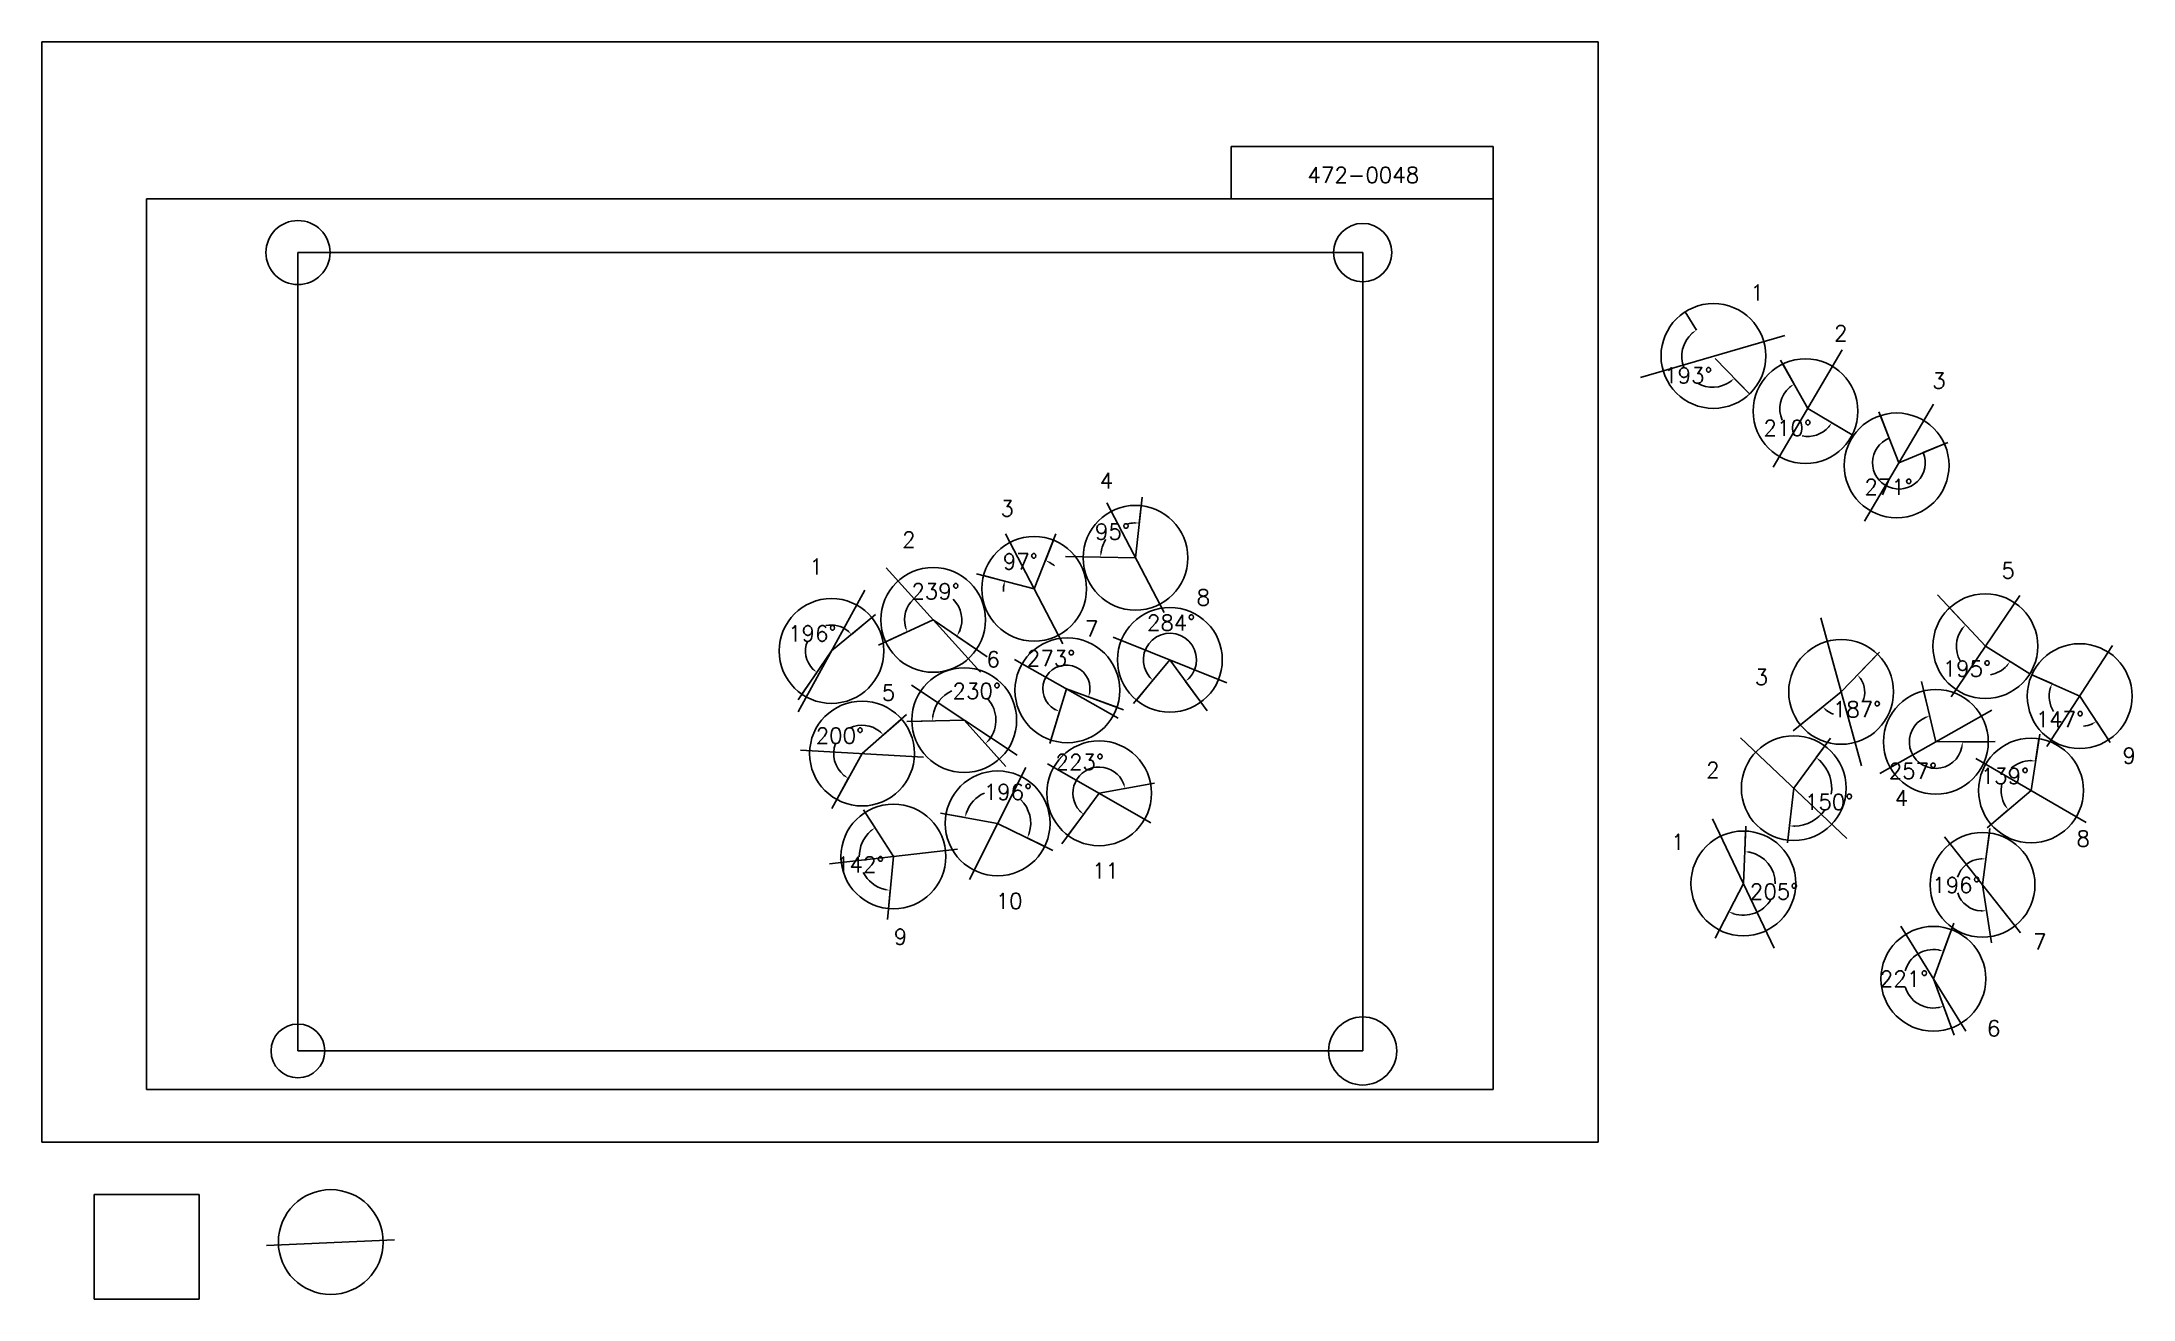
# Model space of a CAD drawing. Extents: x 0 to 1995680, y -150000 to 1050000.
import ezdxf

# ---------------------------------------------------------------- set-up
doc = ezdxf.new("R2010")
doc.units = 0
doc.header["$MEASUREMENT"] = 0
doc.layers.get('0').update_dxf_attribs({"linetype": 'CONTINUOUS'})
doc.layers.get('Defpoints').update_dxf_attribs({"linetype": 'CONTINUOUS'})
for name, color, linetype in [('_0-0_', 7, 'CONTINUOUS'), ('_0-1_V-nasSTD', 7, 'CONTINUOUS'), ('_0-2_番号', 7, 'CONTINUOUS'), ('ADD_LINE', 7, 'CONTINUOUS'), ('文字', 7, 'CONTINUOUS')]:
    doc.layers.add(name, color=color, linetype=linetype)
doc.layers.add('位置合わせ用', color=7, linetype='CONTINUOUS', plot=False)
doc.styles.get("Standard").update_dxf_attribs({"font": 'txt', "height": 15000, "bigfont": 'bigfont.shx'})
doc.dimstyles.get("Standard").update_dxf_attribs({"dimtxt": 0.18, "dimasz": 0.18, "dimexe": 0.18, "dimexo": 0.0625, "dimgap": 0.09, "dimtad": 0, "dimtih": 1, "dimtoh": 1, "dimdec": 4, "dimzin": 0, "dimdsep": 46, "dimtxsty": 'Standard', "dimcen": 0.09, "dimadec": 0, "dimazin": 0, "dimtfac": 1, "dimtdec": 4, "dimtofl": 0, "dimtmove": 0, "dimatfit": 3, "dimfxl": 1, "dimtolj": 1, "dimtzin": 0, "dimarcsym": 0})
picture_1 = doc.add_image_def('image1.jpg', size_in_pixel=(800, 600))

# ---------------------------------------------------------------- blocks, each defined once
blk = doc.blocks.new('-000-CCURVE_ORG002')
at = {"layer": '_0-0_', "color": 5, "linetype": 'Continuous'}
for p, q in [((30, -10), (10, -10)), ((10, -10), (10, -30)), ((30, -30), (30, -10)), ((10, -30), (30, -30))]:
    blk.add_line(p, q, dxfattribs=at)
blk = doc.blocks.new('-008-$$ATRU$$11$$背景色$$色$$0_0_0')
at = {"layer": '_0-2_番号'}
blk.add_blockref('-000-CCURVE_ORG002', (0, 0), dxfattribs=at)
blk = doc.blocks.new('*D27')
at = {"color": 0, "linetype": 'Continuous', "lineweight": -2}
for p, q in [((1568104, 792245), (1578880, 774840)), ((1629640, 714000), (1615070, 728792))]:
    blk.add_line(p, q, dxfattribs=at)
for start, end in [(131.496881, 201.309321), (240.743794, 304.832348)]:
    blk.add_arc((1594392, 749786), 29468, start, end, dxfattribs=at)
at = {"color": 0}
for points in [[(1575365, 771189), (1574370, 772526), (1578880, 774841)], [(1611756, 724957), (1610691, 726240), (1615070, 728792)]]:
    blk.add_solid(points, dxfattribs=at)
at = {"layer": 'Defpoints', "color": 0}
for p in [(1568104, 792245), (1565088, 746690), (1594392, 749786), (1629640, 714000)]:
    blk.add_point(p, dxfattribs=at)
at = {"color": 0, "linetype": 'Continuous', "insert": (1571223, 731578), "char_height": 15000, "attachment_point": 5}
blk.add_mtext('\\A1;193%%d', dxfattribs=at)
blk = doc.blocks.new('*D28')
at = {"color": 0, "linetype": 'Continuous', "lineweight": -2}
for p, q in [((1661270, 742552), (1672046, 723311)), ((1727583, 674939), (1708054, 686470))]:
    blk.add_line(p, q, dxfattribs=at)
for start, end in [(130.005432, 204.698825), (258.553097, 318.68482)]:
    blk.add_arc((1685082, 700035), 26678, start, end, dxfattribs=at)
at = {"color": 0}
for points in [[(1668405, 719784), (1667458, 721156), (1672046, 723311)], [(1705795, 681933), (1704445, 682911), (1708054, 686470)]]:
    blk.add_solid(points, dxfattribs=at)
at = {"layer": 'Defpoints', "color": 0}
for p in [(1661270, 742552), (1685082, 700035), (1658755, 695717), (1727583, 674939)]:
    blk.add_point(p, dxfattribs=at)
at = {"color": 0, "linetype": 'Continuous', "insert": (1666003, 681387), "char_height": 15000, "attachment_point": 5}
blk.add_mtext('\\A1;210%%d', dxfattribs=at)
blk = doc.blocks.new('*D31')
at = {"layer": 'ADD_LINE', "color": 0, "linetype": 'Continuous', "lineweight": -2}
for p, q in [((1754468, 693292), (1762933, 671691)), ((1815520, 666412), (1795295, 657972))]:
    blk.add_line(p, q, dxfattribs=at)
blk.add_arc((1772102, 648293), 25131, 111.399612, 22.651687, dxfattribs=at)
at = {"layer": 'ADD_LINE', "color": 0}
for points in [[(1762933, 671691), (1762933, 671692), (1762933, 671692)], [(1795295, 657972), (1795295, 657972), (1795295, 657972)]]:
    blk.add_solid(points, dxfattribs=at)
at = {"layer": 'Defpoints', "color": 0}
for p in [(1754468, 693293), (1815520, 666412), (1772102, 648293), (1781612, 625030)]:
    blk.add_point(p, dxfattribs=at)
at = {"layer": 'ADD_LINE', "color": 0, "linetype": 'Continuous', "insert": (1762293, 625154), "char_height": 15000, "attachment_point": 5}
blk.add_mtext('\\A1;271%%d', dxfattribs=at)
blk = doc.blocks.new('*D491')
at = {"color": 0, "linetype": 'Continuous', "lineweight": -2}
for p, q in [((1751739, 465489), (1732627, 445749)), ((1678130, 398067), (1699469, 415377))]:
    blk.add_line(p, q, dxfattribs=at)
for start, end in [(336.144896, 33.182037), (231.794704, 251.124092)]:
    blk.add_arc((1716960, 429566), 22524, start, end, dxfattribs=at)
at = {"color": 0}
for points in [[(1736454, 442424), (1735169, 441363), (1732627, 445749)], [(1703615, 412461), (1702445, 411274), (1699469, 415377)]]:
    blk.add_solid(points, dxfattribs=at)
at = {"layer": 'Defpoints', "color": 0}
for p in [(1751739, 465489), (1716960, 429566), (1721390, 407483), (1678130, 398067)]:
    blk.add_point(p, dxfattribs=at)
at = {"color": 0, "linetype": 'Continuous', "insert": (1732174, 412957), "char_height": 15000, "attachment_point": 5}
blk.add_mtext('\\A1;187%%d', dxfattribs=at)
blk = doc.blocks.new('*D492')
at = {"color": 0, "linetype": 'Continuous', "lineweight": -2}
for p, q in [((1795756, 430536), (1801502, 406567)), ((1857413, 381914), (1832765, 381914))]:
    blk.add_line(p, q, dxfattribs=at)
blk.add_arc((1807413, 381914), 25352, 114.799968, 348.681771, dxfattribs=at)
at = {"color": 0}
for points in [[(1797052, 404141), (1796506, 405715), (1801502, 406567)], [(1833102, 376856), (1831443, 377020), (1832765, 381914)]]:
    blk.add_solid(points, dxfattribs=at)
at = {"layer": 'Defpoints', "color": 0}
for p in [(1795756, 430536), (1807413, 381914), (1857413, 381914), (1782372, 377953)]:
    blk.add_point(p, dxfattribs=at)
at = {"color": 0, "linetype": 'Continuous', "insert": (1785522, 354154), "char_height": 15000, "attachment_point": 5}
blk.add_mtext('\\A1;257%%d', dxfattribs=at)
blk = doc.blocks.new('*D493')
at = {"color": 0, "linetype": 'Continuous', "lineweight": -2}
for p, q in [((1820530, 509821), (1835711, 493537)), ((1897056, 446799), (1878163, 458576))]:
    blk.add_line(p, q, dxfattribs=at)
for start, end in [(143.334675, 210.101384), (280.106779, 317.720454)]:
    blk.add_arc((1854625, 473248), 27737, start, end, dxfattribs=at)
at = {"color": 0}
for points in [[(1832997, 489256), (1831755, 490367), (1835711, 493537)], [(1875811, 454086), (1874482, 455091), (1878164, 458576)]]:
    blk.add_solid(points, dxfattribs=at)
at = {"layer": 'Defpoints', "color": 0}
for p in [(1820530, 509821), (1828248, 464670), (1854625, 473248), (1897056, 446799)]:
    blk.add_point(p, dxfattribs=at)
at = {"color": 0, "linetype": 'Continuous', "insert": (1836992, 451837), "char_height": 15000, "attachment_point": 5}
blk.add_mtext('\\A1;195%%d', dxfattribs=at)
blk = doc.blocks.new('*D494')
at = {"color": 0, "linetype": 'Continuous', "lineweight": -2}
for p, q in [((1898983, 445985), (1918111, 437442)), ((1972040, 383774), (1960558, 401296))]:
    blk.add_line(p, q, dxfattribs=at)
for start, end in [(165.807401, 210.211074), (277.248647, 293.36074)]:
    blk.add_arc((1944636, 425596), 29051, start, end, dxfattribs=at)
at = {"color": 0}
for points in [[(1917260, 432445), (1915685, 432991), (1918111, 437442)], [(1956551, 398192), (1955761, 399660), (1960558, 401296)]]:
    blk.add_solid(points, dxfattribs=at)
at = {"layer": 'Defpoints', "color": 0}
for p in [(1898983, 445985), (1944636, 425596), (1918315, 413302), (1972040, 383774)]:
    blk.add_point(p, dxfattribs=at)
at = {"color": 0, "linetype": 'Continuous', "insert": (1925802, 403477), "char_height": 15000, "attachment_point": 5}
blk.add_mtext('\\A1;147%%d', dxfattribs=at)
blk = doc.blocks.new('*D495')
at = {"color": 0, "linetype": 'Continuous', "lineweight": -2}
for p, q in [((1905768, 384875), (1902513, 363628)), ((1860169, 302989), (1876517, 316945))]:
    blk.add_line(p, q, dxfattribs=at)
for start, end in [(91.353178, 131.441588), (167.09141, 210.423453)]:
    blk.add_arc((1898196, 335452), 28505, start, end, dxfattribs=at)
at = {"color": 0}
for points in [[(1897470, 363117), (1897577, 364780), (1902513, 363628)], [(1872938, 320534), (1874295, 321501), (1876517, 316945)]]:
    blk.add_solid(points, dxfattribs=at)
at = {"layer": 'Defpoints', "color": 0}
for p in [(1905768, 384875), (1869843, 338388), (1898196, 335452), (1860169, 302988)]:
    blk.add_point(p, dxfattribs=at)
at = {"color": 0, "linetype": 'Continuous', "insert": (1873293, 349320), "char_height": 15000, "attachment_point": 5}
blk.add_mtext('\\A1;139%%d', dxfattribs=at)
blk = doc.blocks.new('*D496')
at = {"color": 0, "linetype": 'Continuous', "lineweight": -2}
for p, q in [((1858455, 295016), (1855197, 270165)), ((1859503, 196014), (1855720, 220790))]:
    blk.add_line(p, q, dxfattribs=at)
for start, end in [(94.038985, 163.131251), (198.141012, 267.174359)]:
    blk.add_arc((1851956, 245440), 24936, start, end, dxfattribs=at)
at = {"color": 0}
for points in [[(1850174, 269482), (1850224, 271148), (1855197, 270165)], [(1850769, 219702), (1850684, 221367), (1855720, 220790)]]:
    blk.add_solid(points, dxfattribs=at)
at = {"layer": 'Defpoints', "color": 0}
for p in [(1858455, 295016), (1830828, 258686), (1851956, 245440), (1859503, 196013)]:
    blk.add_point(p, dxfattribs=at)
at = {"color": 0, "linetype": 'Continuous', "insert": (1827020, 245176), "char_height": 15000, "attachment_point": 5}
blk.add_mtext('\\A1;196%%d', dxfattribs=at)
blk = doc.blocks.new('*D497')
at = {"color": 0, "linetype": 'Continuous', "lineweight": -2}
for p, q in [((1822212, 202729), (1814625, 182023)), ((1822429, 108915), (1814746, 129585))]:
    blk.add_line(p, q, dxfattribs=at)
for start, end in [(80.138657, 164.570745), (195.704123, 280.126128)]:
    blk.add_arc((1805008, 155782), 27948, start, end, dxfattribs=at)
at = {"color": 0}
for points in [[(1809579, 182512), (1810011, 184122), (1814625, 182024)], [(1810141, 127465), (1809703, 129073), (1814746, 129585)]]:
    blk.add_solid(points, dxfattribs=at)
at = {"layer": 'Defpoints', "color": 0}
for p in [(1822212, 202729), (1782577, 172453), (1805008, 155782), (1822429, 108915)]:
    blk.add_point(p, dxfattribs=at)
at = {"color": 0, "linetype": 'Continuous', "insert": (1777061, 155717), "char_height": 15000, "attachment_point": 5}
blk.add_mtext('\\A1;221%%d', dxfattribs=at)
blk = doc.blocks.new('*D498')
at = {"color": 0, "linetype": 'Continuous', "lineweight": -2}
for p, q in [((1625770, 296770), (1624955, 277149)), ((1600772, 202378), (1609775, 219831))]:
    blk.add_line(p, q, dxfattribs=at)
for start, end in [(359.485, 78.175433), (252.157684, 329.799221)]:
    blk.add_arc((1623695, 246814), 30362, start, end, dxfattribs=at)
at = {"color": 0}
for points in [[(1630020, 277358), (1629814, 275704), (1624955, 277149)], [(1614712, 218681), (1614072, 217142), (1609775, 219830)]]:
    blk.add_solid(points, dxfattribs=at)
at = {"layer": 'Defpoints', "color": 0}
for p in [(1625770, 296770), (1623695, 246814), (1643620, 223904), (1600771, 202378)]:
    blk.add_point(p, dxfattribs=at)
at = {"color": 0, "linetype": 'Continuous', "insert": (1653045, 239041), "char_height": 15000, "attachment_point": 5}
blk.add_mtext('\\A1;205%%d', dxfattribs=at)
blk = doc.blocks.new('*D499')
at = {"color": 0, "linetype": 'Continuous', "lineweight": -2}
for p, q in [((1701383, 378009), (1693229, 366905)), ((1666138, 288028), (1667695, 301715))]:
    blk.add_line(p, q, dxfattribs=at)
for start, end in [(350.928401, 45.795102), (271.425062, 325.127142)]:
    blk.add_arc((1671789, 337708), 36225, start, end, dxfattribs=at)
at = {"color": 0}
for points in [[(1697584, 364311), (1696507, 363039), (1693229, 366906)], [(1672727, 302327), (1672653, 300662), (1667695, 301715)]]:
    blk.add_solid(points, dxfattribs=at)
at = {"layer": 'Defpoints', "color": 0}
for p in [(1701383, 378009), (1671789, 337708), (1696760, 311465), (1666138, 288028)]:
    blk.add_point(p, dxfattribs=at)
at = {"color": 0, "linetype": 'Continuous', "insert": (1705518, 324496), "char_height": 15000, "attachment_point": 5}
blk.add_mtext('\\A1;150%%d', dxfattribs=at)
blk = doc.blocks.new('*D543')
at = {"color": 0, "linetype": 'Continuous', "lineweight": -2}
for p, q in [((792007, 500541), (772585, 484437)), ((725277, 427365), (739526, 448185))]:
    blk.add_line(p, q, dxfattribs=at)
for start, end in [(51.248675, 102.423263), (158.220573, 224.027753)]:
    blk.add_arc((753516, 468626), 24771, start, end, dxfattribs=at)
at = {"color": 0}
for points in [[(768437, 487351), (769606, 488539), (772585, 484438)], [(735168, 450774), (736244, 452047), (739526, 448184)]]:
    blk.add_solid(points, dxfattribs=at)
at = {"layer": 'Defpoints', "color": 0}
for p in [(792007, 500541), (747114, 492556), (753516, 468626), (725277, 427365)]:
    blk.add_point(p, dxfattribs=at)
at = {"color": 0, "linetype": 'Continuous', "insert": (735213, 485318), "char_height": 15000, "attachment_point": 5}
blk.add_mtext('\\A1;196%%d', dxfattribs=at)
blk = doc.blocks.new('*D544')
at = {"color": 0, "linetype": 'Continuous', "lineweight": -2}
for p, q in [((805185, 477334), (825769, 486829)), ((891855, 470045), (873145, 482845))]:
    blk.add_line(p, q, dxfattribs=at)
for start, end in [(133.774133, 194.266643), (336.119422, 46.225867)]:
    blk.add_arc((850588, 498277), 27332, start, end, dxfattribs=at)
at = {"color": 0}
for points in [[(823313, 491263), (824884, 491820), (825769, 486829)], [(874851, 487618), (876307, 486807), (873145, 482845)]]:
    blk.add_solid(points, dxfattribs=at)
at = {"layer": 'Defpoints', "color": 0}
for p in [(869800, 517717), (850588, 498277), (805185, 477334), (891855, 470045)]:
    blk.add_point(p, dxfattribs=at)
at = {"color": 0, "linetype": 'Continuous', "insert": (852878, 525513), "char_height": 15000, "attachment_point": 5}
blk.add_mtext('\\A1;239%%d', dxfattribs=at)
blk = doc.blocks.new('*D545')
at = {"color": 0, "linetype": 'Continuous', "lineweight": -2}
for p, q in [((965342, 574424), (957703, 555109)), ((898594, 540632), (918682, 535355))]:
    blk.add_line(p, q, dxfattribs=at)
for start, end in [(48.795501, 58.608243), (175.094191, 184.906934)]:
    blk.add_arc((946953, 527928), 29230, start, end, dxfattribs=at)
at = {"color": 0}
for points in [[(962550, 553626), (961807, 552134), (957703, 555110)], [(918651, 530286), (917009, 530570), (918682, 535355)]]:
    blk.add_solid(points, dxfattribs=at)
at = {"layer": 'Defpoints', "color": 0}
for p in [(965342, 574424), (898594, 540632), (941522, 556649), (946953, 527928)]:
    blk.add_point(p, dxfattribs=at)
at = {"color": 0, "linetype": 'Continuous', "insert": (933750, 554007), "char_height": 15000, "attachment_point": 5}
blk.add_mtext('\\A1;97%%d', dxfattribs=at)
blk = doc.blocks.new('*D547')
at = {"color": 0, "linetype": 'Continuous', "lineweight": -2}
for p, q in [((1049114, 607281), (1047298, 590697)), ((993679, 558493), (1010360, 558188))]:
    blk.add_line(p, q, dxfattribs=at)
for start, end in [(92.357728, 102.634435), (148.294551, 170.345544)]:
    blk.add_arc((1043671, 557578), 33316, start, end, dxfattribs=at)
at = {"color": 0}
for points in [[(1042272, 590034), (1042329, 591700), (1047298, 590697)], [(1009997, 563244), (1011656, 563088), (1010360, 558188)]]:
    blk.add_solid(points, dxfattribs=at)
at = {"layer": 'Defpoints', "color": 0}
for p in [(1049114, 607281), (1029336, 587653), (993679, 558493), (1043671, 557578)]:
    blk.add_point(p, dxfattribs=at)
at = {"color": 0, "linetype": 'Continuous', "insert": (1021660, 582588), "char_height": 15000, "attachment_point": 5}
blk.add_mtext('\\A1;95%%d', dxfattribs=at)
blk = doc.blocks.new('*D548')
at = {"color": 0, "linetype": 'Continuous', "lineweight": -2}
for p, q in [((820309, 403662), (803066, 388564)), ((758492, 326971), (769584, 347027))]:
    blk.add_line(p, q, dxfattribs=at)
for start, end in [(159.475154, 230.461771), (51.797336, 115.242688)]:
    blk.add_arc((782690, 370725), 27081, start, end, dxfattribs=at)
at = {"color": 0}
for points in [[(798865, 391402), (800012, 392611), (803066, 388564)], [(764982, 349151), (765920, 350529), (769584, 347027)]]:
    blk.add_solid(points, dxfattribs=at)
at = {"layer": 'Defpoints', "color": 0}
for p in [(820309, 403662), (755737, 373350), (782690, 370725), (758492, 326971)]:
    blk.add_point(p, dxfattribs=at)
at = {"color": 0, "linetype": 'Continuous', "insert": (761606, 387720), "char_height": 15000, "attachment_point": 5}
blk.add_mtext('\\A1;200%%d', dxfattribs=at)
blk = doc.blocks.new('*D549')
at = {"color": 0, "linetype": 'Continuous', "lineweight": -2}
for p, q in [((830256, 401297), (850003, 401819)), ((913701, 365467), (900481, 380144))]:
    blk.add_line(p, q, dxfattribs=at)
for start, end in [(112.99652, 172.031668), (321.492318, 42.136985)]:
    blk.add_arc((880238, 402618), 30246, start, end, dxfattribs=at)
at = {"color": 0}
for points in [[(849452, 406858), (851116, 406764), (850003, 401819)], [(903300, 384357), (904514, 383215), (900481, 380144)]]:
    blk.add_solid(points, dxfattribs=at)
at = {"layer": 'Defpoints', "color": 0}
for p in [(830256, 401297), (880238, 402618), (906816, 417055), (913701, 365467)]:
    blk.add_point(p, dxfattribs=at)
at = {"color": 0, "linetype": 'Continuous', "insert": (892172, 430410), "char_height": 15000, "attachment_point": 5}
blk.add_mtext('\\A1;230%%d', dxfattribs=at)
blk = doc.blocks.new('*D550')
at = {"color": 0, "linetype": 'Continuous', "lineweight": -2}
for p, q in [((1025920, 414943), (998890, 424809)), ((962937, 383602), (971180, 410943))]:
    blk.add_line(p, q, dxfattribs=at)
blk.add_arc((977694, 432546), 22564, 352.669158, 240.499244, dxfattribs=at)
at = {"color": 0}
for points in [[(999264, 429864), (1000883, 429470), (998890, 424809)], [(966255, 412141), (966910, 413674), (971180, 410942)]]:
    blk.add_solid(points, dxfattribs=at)
at = {"layer": 'Defpoints', "color": 0}
for p in [(985026, 453886), (977694, 432546), (1025920, 414943), (962936, 383601)]:
    blk.add_point(p, dxfattribs=at)
at = {"color": 0, "linetype": 'Continuous', "insert": (963121, 461668), "char_height": 15000, "attachment_point": 5}
blk.add_mtext('\\A1;273%%d', dxfattribs=at)
blk = doc.blocks.new('*D551')
at = {"color": 0, "linetype": 'Continuous', "lineweight": -2}
for p, q in [((1044497, 421737), (1060248, 440645)), ((1105905, 419716), (1091432, 439619))]:
    blk.add_line(p, q, dxfattribs=at)
blk.add_arc((1076498, 460154), 25391, 317.325158, 218.905261, dxfattribs=at)
at = {"color": 0}
for points in [[(1056146, 443623), (1057333, 444793), (1060247, 440645)], [(1094612, 443566), (1095720, 442321), (1091432, 439619)]]:
    blk.add_solid(points, dxfattribs=at)
at = {"layer": 'Defpoints', "color": 0}
for p in [(1076498, 460154), (1095734, 476729), (1044497, 421737), (1105905, 419716)]:
    blk.add_point(p, dxfattribs=at)
at = {"color": 0, "linetype": 'Continuous', "insert": (1077663, 495527), "char_height": 15000, "attachment_point": 5}
blk.add_mtext('\\A1;284%%d', dxfattribs=at)
blk = doc.blocks.new('*D552')
at = {"color": 0, "linetype": 'Continuous', "lineweight": -2}
for p, q in [((785654, 314575), (795064, 299878)), ((807905, 222689), (809549, 240062))]:
    blk.add_line(p, q, dxfattribs=at)
for start, end in [(131.440249, 180.282302), (207.760207, 255.784216)]:
    blk.add_arc((812615, 272466), 32549, start, end, dxfattribs=at)
at = {"color": 0}
for points in [[(791575, 296202), (790571, 297532), (795064, 299878)], [(804480, 240093), (804764, 241735), (809549, 240062)]]:
    blk.add_solid(points, dxfattribs=at)
at = {"layer": 'Defpoints', "color": 0}
for p in [(785654, 314575), (780565, 278146), (812615, 272466), (807905, 222689)]:
    blk.add_point(p, dxfattribs=at)
at = {"color": 0, "linetype": 'Continuous', "insert": (780980, 264806), "char_height": 15000, "attachment_point": 5}
blk.add_mtext('\\A1;142%%d', dxfattribs=at)
blk = doc.blocks.new('*D553')
at = {"color": 0, "linetype": 'Continuous', "lineweight": -2}
for p, q in [((862875, 312841), (881058, 309621)), ((956980, 282065), (940409, 290212))]:
    blk.add_line(p, q, dxfattribs=at)
for start, end in [(113.745643, 160.865264), (342.916068, 45.449066)]:
    blk.add_arc((912109, 304124), 31534, start, end, dxfattribs=at)
at = {"color": 0}
for points in [[(881510, 314670), (883123, 314250), (881058, 309621)], [(941477, 295167), (943027, 294552), (940409, 290212)]]:
    blk.add_solid(points, dxfattribs=at)
at = {"layer": 'Defpoints', "color": 0}
for p in [(904171, 334642), (862875, 312841), (912109, 304124), (956980, 282065)]:
    blk.add_point(p, dxfattribs=at)
at = {"color": 0, "linetype": 'Continuous', "insert": (921911, 334096), "char_height": 15000, "attachment_point": 5}
blk.add_mtext('\\A1;196%%d', dxfattribs=at)
blk = doc.blocks.new('*D554')
at = {"color": 0, "linetype": 'Continuous', "lineweight": -2}
for p, q in [((1058180, 341858), (1033661, 337340)), ((979222, 292637), (994074, 312662))]:
    blk.add_line(p, q, dxfattribs=at)
blk.add_arc((1009008, 332797), 25068, 21.887199, 221.990073, dxfattribs=at)
at = {"color": 0}
for points in [[(1031469, 341910), (1033069, 342374), (1033661, 337340)], [(989814, 315410), (990936, 316643), (994074, 312662)]]:
    blk.add_solid(points, dxfattribs=at)
at = {"layer": 'Defpoints', "color": 0}
for p in [(1011291, 357761), (1058180, 341858), (1009008, 332797), (979222, 292637)]:
    blk.add_point(p, dxfattribs=at)
at = {"color": 0, "linetype": 'Continuous', "insert": (990456, 362557), "char_height": 15000, "attachment_point": 5}
blk.add_mtext('\\A1;223%%d', dxfattribs=at)

msp = doc.modelspace()

# ---------------------------------------------------------------- linework, layer by layer
at = {"layer": '_0-1_V-nasSTD', "color": 7, "linetype": 'Continuous'}
for p, q in [((1485000, 1050000), (0, 1050000)), ((0, 1050000), (0, 0)), ((1485000, 1050000), (0, 1050000)), ((0, 1050000), (0, 0)), ((1485000, 0), (1485000, 1050000)), ((1485000, 0), (1485000, 1050000)), ((1135000, 950000), (1135000, 900000)), ((1135000, 950000), (1385000, 950000)), ((1385000, 950000), (1385000, 900000)), ((1385000, 900000), (100000, 900000)), ((100000, 900000), (100000, 50000)), ((1385000, 50000), (1385000, 900000)), ((100000, 50000), (1385000, 50000)), ((0, 0), (1485000, 0)), ((0, 0), (1485000, 0))]:
    msp.add_line(p, q, dxfattribs=at)
at = {"layer": 'ADD_LINE', "color": 1, "linetype": 'Continuous'}
for p, q in [((1525489.26411, 729736.80972), (1663294.76411, 769835.80972)), ((1652183.75, 644122.25), (1717980.25, 755947.75)), ((1739204, 592380), (1805000.5, 704205.5)), ((1016438.875, 609936.75), (1070903.125, 505220.25)), ((919720.875, 580286.25), (974185.125, 475569.75)), ((805581.75, 548136.25), (895593.25, 448417.75)), ((721630.75, 410456.25), (785402.25, 526796.75)), ((1821877.5, 424988.75), (1887372.5, 521508.25)), ((1697570.25, 500232.75), (1736350.75, 358900.25)), ((1022228.5, 481971.5), (1130768.5, 438337.5)), ((928295.07349, 460623.25), (1027092.32349, 404469)), ((1913181.5, 377335.75), (1976091.5, 473855.25)), ((829786.75, 435889), (930690.25, 369347)), ((1753929.625, 351651), (1860896.375, 412176)), ((1621047.25, 385691.75), (1722530.75, 289723.25)), ((841374.5, 367405.125), (724006.5, 374044.875)), ((959608.875, 360874.125), (1058406.125, 304719.875)), ((1845628, 366045.25), (1950765, 304858.75)), ((885316.25, 250678.125), (938901.75, 357568.875)), ((1652998, 185073.625), (1594392, 308553.375)), ((873702.75, 279557), (751527.25, 265376)), ((1815685.75, 291198.75), (1888225.25, 199682.25)), ((1774077.375, 205907.625), (1835939.625, 105656.375)), ((214262.32302, -98799.56876), (336470.78129, -93322.43898))]:
    msp.add_line(p, q, dxfattribs=at)
at = {"layer": 'ADD_LINE', "color": 5, "linetype": 'Continuous'}
for p, q in [((1596753.25, 747633.75), (1629814.8632, 713821.27417)), ((1685082, 700035), (1659184.32722, 746275.9796)), ((1685082, 700035), (1729204.75, 673981.25)), ((1772102.25, 648292.75), (1753088.25, 696812.75)), ((1772102.25, 648292.75), (1818728.75, 667751.25)), ((1043671, 557578.5), (1050016.5, 615527.5)), ((946953, 527928), (967768, 580557)), ((1043671, 557578.5), (976711, 558803)), ((946953, 527928), (892033, 542355)), ((1854625, 473248.5), (1808849, 522350.5)), ((753516.5, 468626.5), (795498.5, 503436)), ((850587.5, 498277), (798426, 474216)), ((850587.5, 498277), (902086.5, 463045.5)), ((753516.5, 468626.5), (721685, 422116)), ((1076498.5, 460154.5), (1041785.5, 418481.5)), ((1076498.5, 460154.5), (1111879.5, 411500)), ((1716960.5, 429566.5), (1753562.5, 467373)), ((1854625, 473248.5), (1897056.43973, 446799.05913)), ((1807413, 381913.5), (1793639, 439367)), ((1944636.5, 425595.5), (1898982.72033, 445985.01696)), ((977693.69849, 432546.125), (961918, 380223.5)), ((977693.69849, 432546.125), (1032291, 412617)), ((1716960.5, 429566.5), (1671317, 392540)), ((1944636.5, 425595.5), (1973774.5, 381126)), ((782690.5, 370725), (825133, 407885.5)), ((880238.5, 402618), (825361, 401167.5)), ((880238.5, 402618), (920029.5, 358441)), ((1671789, 337707.5), (1706795, 385379.5)), ((1807413, 381913.5), (1863954, 382324.5)), ((1898196.5, 335452), (1906453.5, 389349)), ((782690.5, 370725), (753741, 318379.5)), ((1009007.5, 332797), (1061927, 342548)), ((1009007.5, 332797), (973263, 284602)), ((1671789, 337707.5), (1665848.5, 285484.5)), ((1898196.5, 335452), (1856470.5, 299831.5)), ((812615, 272466.5), (784030.5, 317111)), ((912109, 304123.5), (857587, 313777)), ((912109, 304123.5), (964822, 278210.5)), ((1623695, 246813.5), (1625961, 301369)), ((1851955.5, 245440.5), (1859012, 299267)), ((812615, 272466.5), (806930, 212389.5)), ((1623695, 246813.5), (1596663, 194414)), ((1851955.5, 245440.5), (1860424, 189982.5)), ((1805008.5, 155782), (1824425, 208767)), ((1805008.5, 155782), (1824967.5, 102086))]:
    msp.add_line(p, q, dxfattribs=at)
at = {"layer": 'ADD_LINE', "color": 5, "linetype": 'ByBlock'}
for centre in [(1595122.531, 750173.16957), (1682964.15392, 697503.40947), (1769984.40392, 645761.15947), (1043671, 557578.5), (946953, 527928), (850587.5, 498277), (1854625, 473248.5), (753516.5, 468626.5), (1076498.5, 460154.5), (978597.5, 431085.5), (1716960.5, 429566.5), (1944636.5, 425595.5), (880238.5, 402618), (782690.5, 370725), (1807413, 381913.5), (1009007.5, 332797), (1671789, 337707.5), (1898196.5, 335452), (912109, 304123.5), (812615, 272466.5), (1623695, 246813.5), (1851955.5, 245440.5), (1805008.5, 155782), (275704.61091, -95468.83904)]:
    msp.add_circle(centre, 50000, dxfattribs=at)
at = {"layer": '位置合わせ用', "color": 5, "linetype": 'Continuous'}
for centre, radius in [((244424.4, 848880.595), 30579.2687), ((1260424.4, 848880.595), 27848.33235), ((244424.4, 86880.595), 25672.78835), ((1260424.4, 86880.595), 32483.49996)]:
    msp.add_circle(centre, radius, dxfattribs=at)

# ---------------------------------------------------------------- block references
at = {"layer": '_0-0_', "xscale": 5000, "yscale": 5000, "zscale": 5000}
msp.add_blockref('-008-$$ATRU$$11$$背景色$$色$$0_0_0', (0, 0), dxfattribs=at)

# ---------------------------------------------------------------- texts
at = {"layer": '文字', "linetype": 'Continuous'}
msp.add_text('472-0048', height=15000, dxfattribs=at).set_placement((1207698.06436, 915464.91089))
at = {"layer": '文字', "color": 5, "linetype": 'Continuous'}
for s, p in [('1', (1630487.25, 803200.25)), ('2', (1710202.25, 764419.75)), ('3', (1803921.25, 719176.25)), ('4', (1009483.5, 623749.5)), ('3', (914673, 597117.5)), ('2', (820928, 567289.5)), ('1', (732509.5, 541722.5)), ('5', (1869915.5, 537924.5)), ('8', (1101937, 512193)), ('7', (995408.5, 482297)), ('6', (901450.5, 453161)), ('3', (1634648.5, 436234)), ('5', (801555.5, 421436)), ('2', (1588112.5, 347470.5)), ('9', (1985394, 361259)), ('4', (1768225, 320755)), ('1', (1554675.5, 278872.5)), ('8', (1941443, 281975)), ('11', (1002226.5, 251411.5)), ('10', (910186, 222435.5)), ('9', (813032, 188346.5)), ('7', (1900077.5, 183732)), ('6', (1856126.5, 101001))]:
    msp.add_text(s, height=15000, dxfattribs=at).set_placement(p)

# ---------------------------------------------------------------- dimensions: what is measured, and where the dimension line sits
at = {"color": 5, "linetype": 'Continuous'}
for base, center, p1, p2, picture, middle in [((1565087.53393, 746690.32692), (1594392.01411, 749786.30972), (1568104.28301, 792244.70716), (1629640.37756, 713999.72255), '*D27', (1571223.47133, 731577.62241)), ((1658755.37189, 695717.29916), (1685082, 700035), (1661270.03834, 742551.88724), (1727582.99975, 674938.86655), '*D28', (1666003.1859, 681387.40657)), ((1029335.89538, 587653.29288), (1043671, 557578.5), (993679.3583, 558492.699), (1049113.54056, 607281.40487), '*D547', (1021659.51394, 582588.15559)), ((941521.9974, 556649.31799), (946953, 527928), (898593.72304, 540631.55588), (965342.19876, 574423.56289), '*D545', (933750.40109, 554006.75147)), ((869800.11378, 517716.56573), (850587.5, 498277), (805185.04809, 477333.80635), (891854.60245, 470045.34657), '*D544', (852877.86884, 525512.55498)), ((747113.55981, 492555.80996), (753516.5, 468626.5), (792006.57898, 500540.66331), (725277.15227, 427364.66243), '*D543', (735212.98103, 485317.53686)), ((1095733.502, 476729.34306), (1076498.5, 460154.5), (1044497.16959, 421736.86275), (1105904.86099, 419716.0785), '*D551', (1077662.51045, 495526.5072)), ((1828247.78266, 464669.97736), (1854625, 473248.5), (1820530.00471, 509820.77496), (1897056.43973, 446799.05913), '*D493', (1836992.31129, 451837.35959)), ((985025.58334, 453885.9521), (977693.69849, 432546.125), (962936.48691, 383601.47459), (1025919.86829, 414942.5926), '*D550', (963120.79525, 461667.59425)), ((1721390.09476, 407482.85738), (1716960.5, 429566.5), (1678130.31175, 398067.03206), (1751738.96223, 465489.45318), '*D491', (1732173.79314, 412957.33707)), ((906816.4913, 417055.46057), (880238.5, 402618), (830255.95659, 401296.88152), (913701.46251, 365466.55131), '*D549', (892172.16678, 430410.39979)), ((1918314.78218, 413302.45288), (1944636.5, 425595.5), (1898982.72033, 445985.01696), (1972039.66207, 383773.65513), '*D494', (1925801.91661, 403477.40097)), ((1782371.80396, 377952.81807), (1807413, 381913.5), (1795756.22764, 430535.71363), (1857413, 381913.5), '*D492', (1785522.0665, 354154.083)), ((755736.77503, 373349.71451), (782690.5, 370725), (758492.28549, 326970.61262), (820309.09291, 403661.93166), '*D548', (761605.95798, 387720.13178)), ((1869843.38327, 338388.13925), (1898196.5, 335452), (1905768.1427, 384875.37733), (1860168.60968, 302988.48883), '*D495', (1873292.67853, 349319.94211)), ((1011291.48757, 357761.11491), (1009007.5, 332797), (979222.18431, 292636.88335), (1058179.71718, 341857.52192), '*D554', (990455.9522, 362556.55794)), ((1696759.55691, 311464.59843), (1671789, 337707.5), (1701382.75886, 378008.98181), (1666137.81658, 288027.88521), '*D499', (1705518.41059, 324495.93475)), ((904170.64801, 334642.40895), (912109, 304123.5), (862874.77085, 312840.76333), (956980.34947, 282065.34966), '*D553', (921910.89177, 334095.88986)), ((780564.99911, 278145.72843), (812615, 272466.5), (785654.27283, 314574.92185), (807904.61472, 222688.87179), '*D552', (780979.99561, 264806.03725)), ((1643620.26767, 223904.13343), (1623695, 246813.5), (1625769.99506, 296770.4254), (1600771.49485, 202378.00843), '*D498', (1653045.2288, 239040.50589)), ((1830827.87159, 258686.19425), (1851955.5, 245440.5), (1858454.74523, 295016.29865), (1859503.06849, 196013.44051), '*D496', (1827020.47673, 245176.46757)), ((1782577.26898, 172453.19885), (1805008.5, 155782), (1822212.38039, 202729.06061), (1822429.15575, 108914.94597), '*D497', (1777060.60516, 155717.42107))]:
    dim = msp.add_angular_dim_3p(base=base, center=center, p1=p1, p2=p2, dimstyle='Standard', override={"dimasz": 5000, "dimtmove": 2}, dxfattribs=at)
    dim.commit()
    dim.dimension.update_dxf_attribs({"geometry": picture, "text_midpoint": middle})
at = {"layer": 'ADD_LINE', "color": 5, "linetype": 'Continuous'}
dim = msp.add_angular_dim_3p(base=(1781611.89489, 625030.08669), center=(1772102.25, 648292.75), p1=(1754467.74397, 693292.55187), p2=(1815520.42476, 666412.32907), dimstyle='Standard', override={"dimtmove": 2}, dxfattribs=at)
dim.commit()
dim.dimension.update_dxf_attribs({"geometry": '*D31', "text_midpoint": (1762292.86514, 625154.49351)})

# ---------------------------------------------------------------- pictures from other files: only their frames are drawn
image = msp.add_image(picture_1, insert=(244424.4, 86880.595), size_in_units=(1016000, 762000), dxfattribs=at)
image.dxf.flags = 7

doc.saveas('drawing.dxf')
